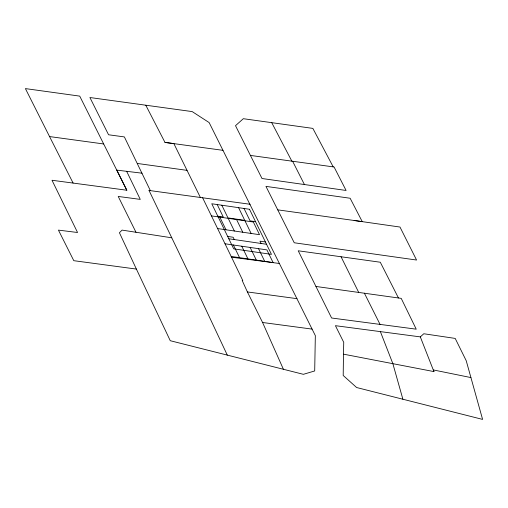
<?xml version="1.0" encoding="UTF-8"?>
<svg xmlns="http://www.w3.org/2000/svg" width="508" height="508" viewBox="0 0 508 508"><rect width="100%" height="100%" fill="white"/><g stroke="black" fill="none" stroke-linecap="round" stroke-linejoin="round"><path stroke-width="0.76" d="M343.484 354.159L343.198 375.482L356.629 387.528L482.6 419.405L466.217 360.705L455.2 338.417L423.799 333.75L420.319 336.887L335.413 325.679L343.732 342.316L343.484 354.159L433.927 371.589L420.319 336.887M142.069 173.19L116.783 170.117L126.822 190.233L52.007 180.264L77.559 232.499L58.433 230.118L73.8 260.687L136.392 269.081L170.256 340.709L303.384 374.32L314.7 370.948L315.335 335.623L209.137 122.568L192.183 111.589L89.903 97.523L108.566 134.772L124.377 136.919L150.362 190.64L149.028 190.456L190.227 276.225L227.324 355.175M315.938 286.461L401.212 298.367L416.23 329.178L331.603 318.002L298.228 250.781L380.295 262.236L398.456 297.98M149.028 190.456L202.616 197.777L231.54 257.188L279.54 263.5M231.54 257.188L242.792 280.568L242.17 280.473L247.402 291.941L262.579 322.491L312.115 329.108M145.809 105.258L164.979 142.411L173.869 143.612L200.381 197.472M247.402 291.941L296.996 298.666M164.979 142.411L222.987 150.336M126.822 190.233L79.731 96.12L25.4 88.595L49.555 136.569L103.689 143.967M202.616 197.777L250.139 204.267M250.374 155.41L334.08 166.999L346.088 190.462L261.995 178.505L235.502 125.686L243.319 118.701L312.858 128.391L333.204 166.878M137.395 163.468L187.039 170.358M277.774 209.855L362.236 221.621L350.133 198.247L265.957 186.379L294.253 242.773L416.566 260.039L399.986 227.044L354.114 220.478M217.799 216.173L223.26 216.967L217.221 204.559M255.549 221.679L250.082 220.878L244.043 208.471M211.436 215.887L253.346 222.002L259.512 234.677L217.602 228.562M227.673 236.449L233.134 237.249L234.258 239.554M265.417 241.96L259.956 241.16L261.08 243.465M228.797 238.76L266.541 244.265M225.006 243.776L266.916 249.892L273.088 262.566L231.178 256.451M136.392 269.081L119.424 232.734L122.085 230.105L171.774 237.808M470.916 377.571L433.457 369.957L433.927 371.589M271.723 122.663L291.846 161.15M292.614 161.258L304.413 184.525M49.555 136.569L73.095 183.045M364.395 293.186L380.022 324.345M135.979 232.258L118.224 196.45L140.265 199.39L126.657 171.317M341.052 256.756L358.692 292.379M238.582 207.67L244.748 220.345L227.984 217.9L221.818 205.226M244.964 220.783L251.13 233.458M258.534 248.666L264.706 261.341M236.582 219.558L242.748 232.232M250.152 247.44L256.324 260.115M228.2 218.338L234.366 231.013M241.77 246.221L247.942 258.896M219.818 217.113L225.984 229.787M233.388 244.996L239.56 257.67M262.579 322.491L283.426 369.303M380.371 331.603L392.862 363.658L402.888 399.231M249.504 209.264L211.76 203.759L233.718 248.863L271.462 254.368L249.504 209.264"/></g></svg>
